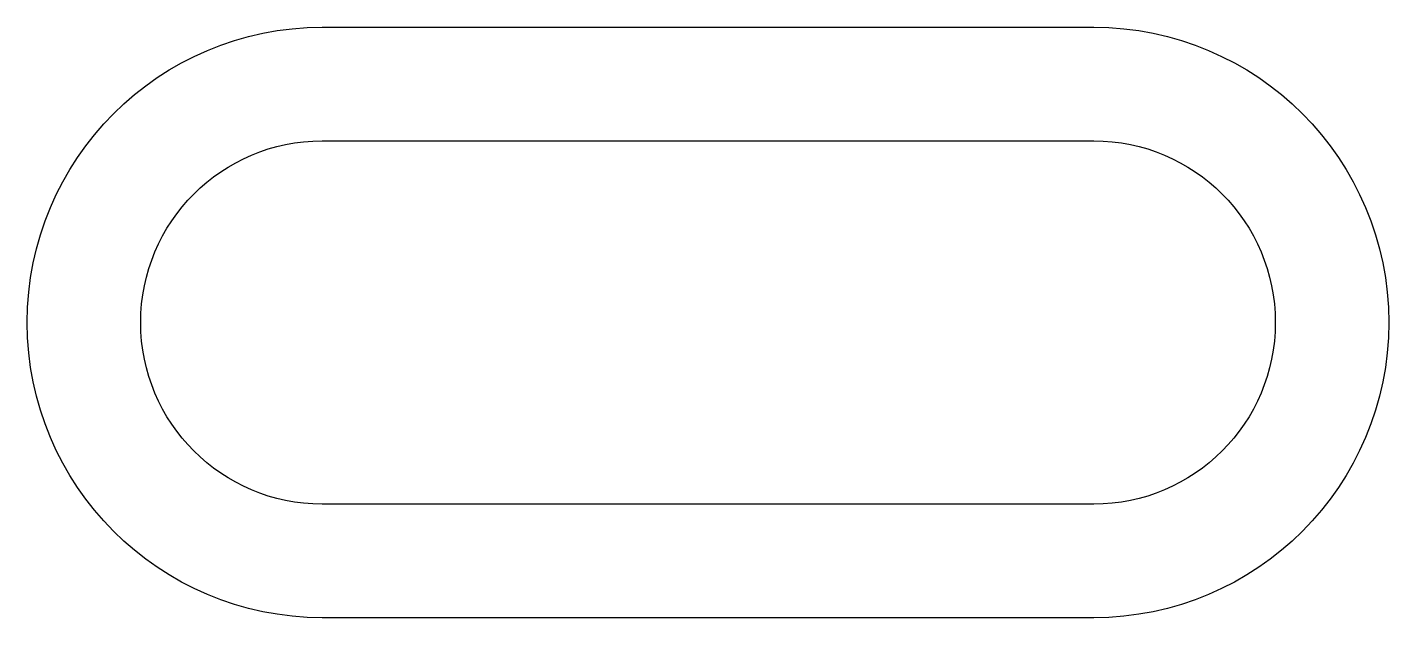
# Model space of a CAD drawing. Extents: x 945.2 to 957.2, y -5.2 to 0.
import ezdxf

# ---------------------------------------------------------------- set-up
doc = ezdxf.new("R2010")
doc.units = 0
doc.header["$LTSCALE"] = 15
doc.layers.get('0').update_dxf_attribs({"linetype": 'CONTINUOUS'})

msp = doc.modelspace()

# ---------------------------------------------------------------- linework, layer by layer
for points in [[(947.792, 0.05), (954.592, 0.05, -1), (954.592, -5.15), (947.792, -5.15, -1)], [(947.792, -0.95), (954.592, -0.95, -1), (954.592, -4.15), (947.792, -4.15, -1)]]:
    msp.add_lwpolyline(points, format="xyb", close=True)

doc.saveas('drawing.dxf')
